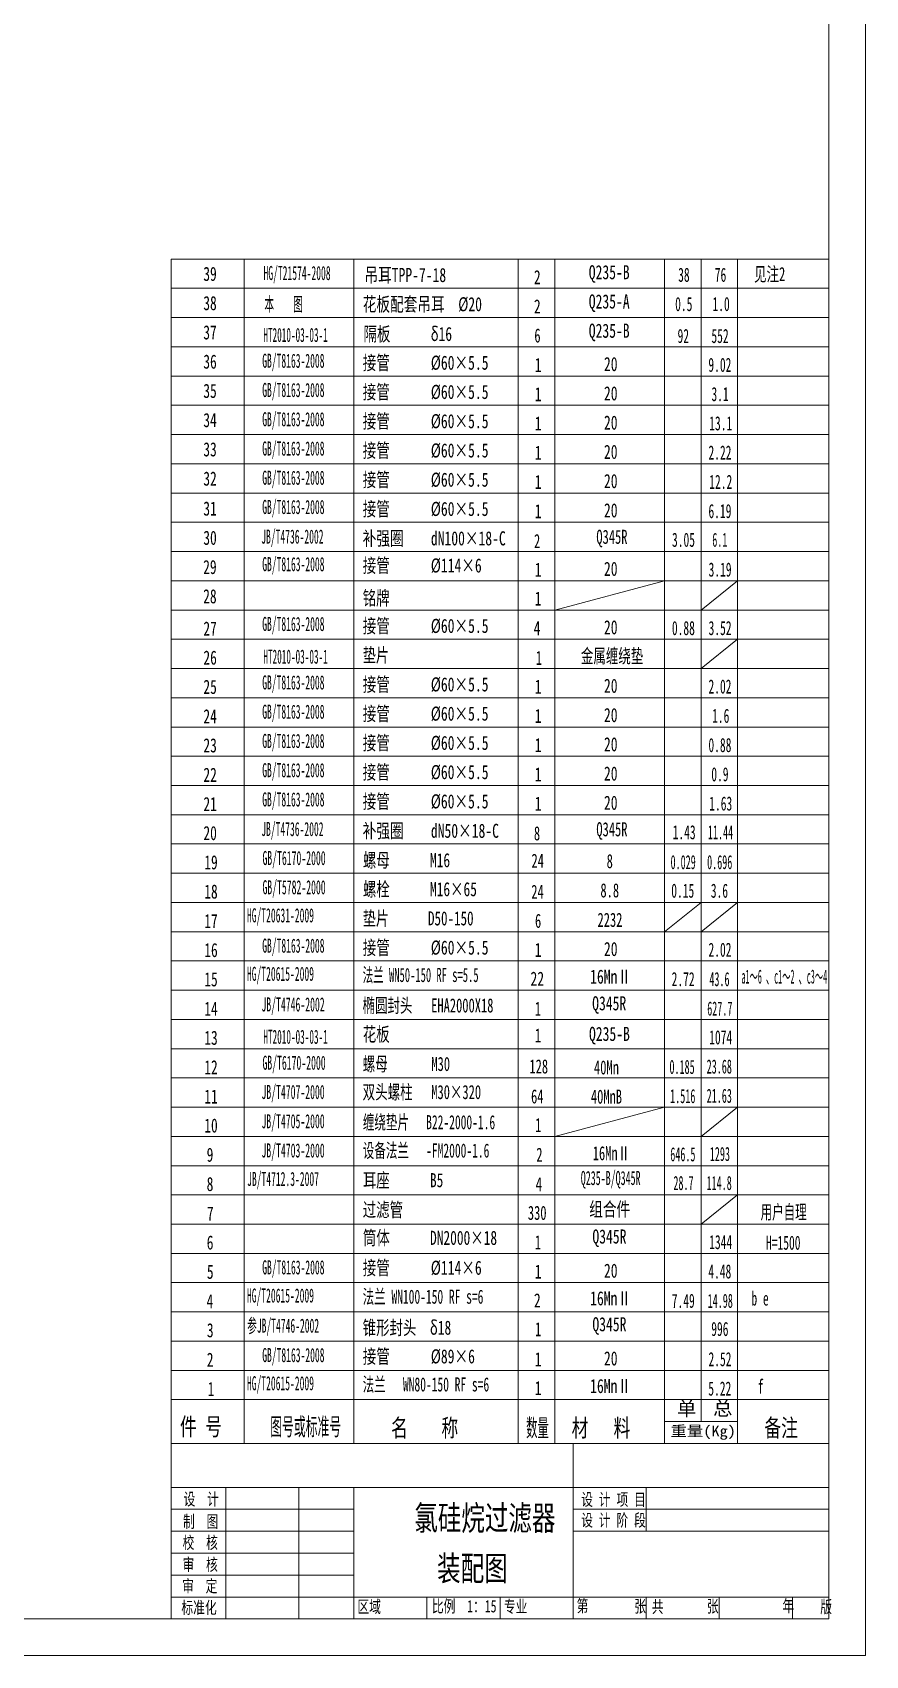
# Model space of a CAD drawing. Header units: millimetres. Extents: x 132745 to 150447, y -25377 to -12762.
# Drawn here: x 138236 to 141655, y -25377 to -18717 of the extents above; entities that cross this region are included whole.
import ezdxf

# ---------------------------------------------------------------- set-up
doc = ezdxf.new("R2010")
doc.units = ezdxf.units.MM
for name, color, linetype, lineweight in [('CAXA_0', 7, 'Continuous', 18), ('cdr_dim', 7, 'Continuous', 18), ('cdr_text', 7, 'Continuous', 18)]:
    doc.layers.add(name, color=color, linetype=linetype, lineweight=lineweight)
doc.layers.add('cdr_dwg1', color=4, linetype='Continuous', lineweight=18, true_color=0x00ffff)
doc.styles.add('HZ', font='simfang.ttf', dxfattribs={"width": 0.7})
doc.styles.add('HZJ', font='simfang.ttf')
doc.styles.get("Standard").update_dxf_attribs({"font": 'simfang.ttf', "width": 0.7})
doc.styles.add('UserTxtStyle1', font='simfang.ttf', dxfattribs={"width": 0.6})
doc.styles.add('UserTxtStyle10', font='simfang.ttf', dxfattribs={"width": 0.55})
doc.styles.add('UserTxtStyle11', font='simfang.ttf', dxfattribs={"width": 0.48})
doc.styles.add('UserTxtStyle12', font='simfang.ttf', dxfattribs={"width": 0.507519})
doc.styles.add('UserTxtStyle13', font='simfang.ttf', dxfattribs={"width": 0.52})
doc.styles.add('UserTxtStyle14', font='simfang.ttf', dxfattribs={"width": 0.68})
doc.styles.add('UserTxtStyle15', font='simfang.ttf', dxfattribs={"width": 0.42})
doc.styles.add('UserTxtStyle2', font='simfang.ttf', dxfattribs={"width": 0.526316})
doc.styles.add('UserTxtStyle3', font='simfang.ttf', dxfattribs={"width": 0.710526})
doc.styles.add('UserTxtStyle4', font='simfang.ttf', dxfattribs={"width": 0.5})
doc.styles.add('UserTxtStyle5', font='simfang.ttf', dxfattribs={"width": 0.65})
doc.styles.add('UserTxtStyle6', font='simfang.ttf', dxfattribs={"width": 0.471468})
doc.styles.add('UserTxtStyle7', font='simfang.ttf', dxfattribs={"width": 0.492204})
doc.styles.add('UserTxtStyle8', font='simfang.ttf', dxfattribs={"width": 1.13447})

msp = doc.modelspace()

# ---------------------------------------------------------------- linework, layer by layer
at = {"layer": 'CAXA_0', "color": 4, "linetype": 'Continuous', "true_color": 0x00ffff}
for p, q in [((141504.725, -19646.782), (138804.725, -19646.782)), ((138804.725, -19646.782), (138804.725, -19766.782)), ((138804.725, -19766.782), (138804.725, -19886.782)), ((138804.719, -19886.782), (138804.719, -20006.782)), ((138804.719, -20006.782), (138804.719, -20126.782)), ((138804.719, -20126.782), (138804.719, -20246.782)), ((138804.719, -20246.782), (138804.719, -20366.782)), ((138804.719, -20366.782), (138804.719, -20486.782)), ((138804.719, -20486.782), (138804.719, -20606.782)), ((138804.719, -20606.782), (138804.719, -20726.782)), ((138804.719, -20726.782), (138804.719, -20846.782)), ((138804.725, -20846.782), (138804.725, -20966.782)), ((138804.725, -20966.782), (138804.725, -21086.782)), ((138804.719, -21086.782), (138804.719, -21206.782)), ((138804.719, -21206.782), (138804.719, -21326.782)), ((138804.719, -21326.782), (138804.719, -21446.782)), ((138804.719, -21446.782), (138804.719, -21566.782)), ((138804.719, -21566.782), (138804.719, -21686.782)), ((138804.719, -21686.782), (138804.719, -21806.782)), ((138804.719, -21806.782), (138804.719, -21926.782)), ((138804.719, -21926.782), (138804.719, -22046.782)), ((138804.719, -22046.782), (138804.719, -22166.782)), ((138804.719, -22166.782), (138804.719, -22286.782)), ((138804.719, -22166.782), (138804.719, -22286.782)), ((138804.719, -22286.782), (138804.719, -22406.782)), ((138804.719, -22406.782), (138804.719, -22526.782)), ((138804.719, -22526.782), (138804.719, -22646.782)), ((138804.719, -22646.782), (138804.719, -22766.782)), ((138804.719, -22766.782), (138804.719, -22886.782)), ((138804.719, -22766.782), (138804.719, -22886.782)), ((138804.719, -22886.782), (138804.719, -23006.782)), ((138804.719, -22886.782), (138804.719, -23006.782)), ((138804.719, -23006.782), (138804.719, -23126.782)), ((138804.719, -23126.782), (138804.719, -23246.782)), ((138804.719, -23246.782), (138804.719, -23366.782)), ((138804.719, -23366.782), (138804.719, -23486.782)), ((138804.719, -23486.782), (138804.719, -23606.782)), ((138804.719, -23606.782), (138804.719, -23726.782)), ((138804.719, -23726.782), (138804.719, -23846.782)), ((138804.719, -23846.782), (138804.719, -23966.782)), ((138804.719, -23966.782), (138804.719, -24086.782)), ((138804.719, -24086.782), (138804.719, -24206.782)), ((138804.719, -24206.782), (138804.719, -24326.782)), ((138804.719, -24326.782), (141504.719, -24326.782)), ((138804.719, -24506.782), (138804.719, -24326.782)), ((139104.719, -24506.782), (139104.719, -24326.782)), ((139554.719, -24506.782), (139554.719, -24326.782)), ((140229.719, -24506.782), (140229.719, -24326.782)), ((140379.719, -24506.782), (140379.719, -24326.782)), ((140829.719, -24506.782), (140829.719, -24326.782)), ((140979.719, -24416.782), (140979.719, -24326.782)), ((141129.719, -24506.782), (141129.719, -24326.782)), ((138804.719, -24506.782), (141504.719, -24506.782)), ((138804.719, -24506.782), (138804.719, -25226.782)), ((140454.719, -25226.782), (140454.719, -24506.782)), ((138804.719, -24686.782), (141504.719, -24686.782)), ((139029.719, -25226.782), (139029.719, -24686.782)), ((139329.719, -25226.782), (139329.719, -24686.782)), ((139554.719, -25226.782), (139554.719, -24686.782)), ((140754.719, -24866.782), (140754.719, -24686.782)), ((140454.719, -24866.782), (141504.719, -24866.782)), ((139554.719, -25136.782), (140454.719, -25136.782)), ((139854.719, -25226.782), (139854.719, -25136.782)), ((140154.719, -25226.782), (140154.719, -25136.782)), ((140454.719, -25136.782), (141504.719, -25136.782)), ((140754.719, -25226.782), (140754.719, -25136.782)), ((141054.719, -25226.782), (141054.719, -25136.782)), ((141354.719, -25226.782), (141354.719, -25136.782))]:
    msp.add_line(p, q, dxfattribs=at)
at = {"layer": 'CAXA_0', "linetype": 'Continuous'}
for p, q in [((139104.725, -19646.782), (139104.725, -19766.782)), ((139554.725, -19646.782), (139554.725, -19766.782)), ((140229.725, -19646.782), (140229.725, -19766.782)), ((140379.725, -19646.782), (140379.725, -19766.782)), ((140829.725, -19646.782), (140829.725, -19766.782)), ((140979.725, -19646.782), (140979.725, -19766.782)), ((141129.725, -19646.782), (141129.725, -19886.782)), ((141504.725, -19766.782), (138804.725, -19766.782)), ((139104.725, -19766.782), (139104.725, -19886.782)), ((139554.725, -19766.782), (139554.725, -19886.782)), ((140229.725, -19766.782), (140229.725, -19886.782)), ((140379.725, -19766.782), (140379.725, -19886.782)), ((140829.725, -19766.782), (140829.725, -19886.782)), ((140979.725, -19766.782), (140979.725, -19886.782)), ((141504.719, -19886.782), (138804.719, -19886.782)), ((139104.719, -19886.782), (139104.719, -20006.782)), ((139554.719, -19886.782), (139554.719, -20006.782)), ((140229.719, -19886.782), (140229.719, -20006.782)), ((140379.719, -19886.782), (140379.719, -20006.782)), ((140829.719, -19886.782), (140829.719, -20006.782)), ((140979.719, -19886.782), (140979.719, -20006.782)), ((141129.719, -19886.782), (141129.719, -20006.782)), ((141504.719, -20006.782), (138804.719, -20006.782)), ((139104.719, -20006.782), (139104.719, -20126.782)), ((139554.719, -20006.782), (139554.719, -20126.782)), ((140229.719, -20006.782), (140229.719, -20126.782)), ((140379.719, -20006.782), (140379.719, -20126.782)), ((140829.719, -20006.782), (140829.719, -20126.782)), ((140979.719, -20006.782), (140979.719, -20126.782)), ((141129.719, -20006.782), (141129.719, -20126.782)), ((141504.719, -20126.782), (138804.719, -20126.782)), ((139104.719, -20126.782), (139104.719, -20246.782)), ((139554.719, -20126.782), (139554.719, -20246.782)), ((140229.719, -20126.782), (140229.719, -20246.782)), ((140379.719, -20126.782), (140379.719, -20246.782)), ((140829.719, -20126.782), (140829.719, -20246.782)), ((140979.719, -20126.782), (140979.719, -20246.782)), ((141129.719, -20126.782), (141129.719, -20246.782)), ((141504.719, -20246.782), (138804.719, -20246.782)), ((139104.719, -20246.782), (139104.719, -20366.782)), ((139554.719, -20246.782), (139554.719, -20366.782)), ((140229.719, -20246.782), (140229.719, -20366.782)), ((140379.719, -20246.782), (140379.719, -20366.782)), ((140829.719, -20246.782), (140829.719, -20366.782)), ((140979.719, -20246.782), (140979.719, -20366.782)), ((141129.719, -20246.782), (141129.719, -20366.782)), ((141504.719, -20366.782), (138804.719, -20366.782)), ((139104.719, -20366.782), (139104.719, -20486.782)), ((139554.719, -20366.782), (139554.719, -20486.782)), ((140229.719, -20366.782), (140229.719, -20486.782)), ((140379.719, -20366.782), (140379.719, -20486.782)), ((140829.719, -20366.782), (140829.719, -20486.782)), ((140979.719, -20366.782), (140979.719, -20486.782)), ((141129.719, -20366.782), (141129.719, -20486.782)), ((141504.719, -20486.782), (138804.719, -20486.782)), ((139104.719, -20486.782), (139104.719, -20606.782)), ((139554.719, -20486.782), (139554.719, -20606.782)), ((140229.719, -20486.782), (140229.719, -20606.782)), ((140379.719, -20486.782), (140379.719, -20606.782)), ((140829.719, -20486.782), (140829.719, -20606.782)), ((140979.719, -20486.782), (140979.719, -20606.782)), ((141129.719, -20486.782), (141129.719, -20606.782)), ((141504.719, -20606.782), (138804.719, -20606.782)), ((139104.719, -20606.782), (139104.719, -20726.782)), ((139554.719, -20606.782), (139554.719, -20726.782)), ((140229.719, -20606.782), (140229.719, -20726.782)), ((140379.719, -20606.782), (140379.719, -20726.782)), ((140829.719, -20606.782), (140829.719, -20726.782)), ((140979.719, -20606.782), (140979.719, -20726.782)), ((141129.719, -20606.782), (141129.719, -20726.782)), ((141504.719, -20726.782), (138804.719, -20726.782)), ((139104.719, -20726.782), (139104.719, -20846.782)), ((139554.719, -20726.782), (139554.719, -20846.782)), ((140229.719, -20726.782), (140229.719, -20846.782)), ((140379.719, -20726.782), (140379.719, -20846.782)), ((140829.719, -20726.782), (140829.719, -20846.782)), ((140979.719, -20726.782), (140979.719, -20846.782)), ((141129.719, -20726.782), (141129.719, -20846.782)), ((141504.725, -20846.782), (138804.725, -20846.782)), ((139104.725, -20846.782), (139104.725, -20966.782)), ((139554.725, -20846.782), (139554.725, -20966.782)), ((140229.725, -20846.782), (140229.725, -20966.782)), ((140379.725, -20846.782), (140379.725, -20966.782)), ((140829.725, -20846.782), (140829.725, -20966.782)), ((140979.725, -20846.782), (140979.725, -20966.782)), ((141129.725, -20846.782), (141129.725, -20966.782)), ((141504.725, -20966.782), (138804.725, -20966.782)), ((139104.725, -20966.782), (139104.725, -21086.782)), ((139554.725, -20966.782), (139554.725, -21086.782)), ((140229.725, -20966.782), (140229.725, -21086.782)), ((140379.725, -20966.782), (140379.725, -21086.782)), ((140829.725, -20966.782), (140829.725, -21086.782)), ((140979.725, -20966.782), (140979.725, -21086.782)), ((141129.725, -20966.782), (141129.725, -21086.782)), ((141504.719, -21086.782), (138804.719, -21086.782)), ((139104.719, -21086.782), (139104.719, -21206.782)), ((139554.719, -21086.782), (139554.719, -21206.782)), ((140229.719, -21086.782), (140229.719, -21206.782)), ((140379.719, -21086.782), (140379.719, -21206.782)), ((140829.719, -21086.782), (140829.719, -21206.782)), ((140979.719, -21086.782), (140979.719, -21206.782)), ((141129.719, -21086.782), (141129.719, -21206.782)), ((141504.719, -21206.782), (138804.719, -21206.782)), ((139104.719, -21206.782), (139104.719, -21326.782)), ((139554.719, -21206.782), (139554.719, -21326.782)), ((140229.719, -21206.782), (140229.719, -21326.782)), ((140379.719, -21206.782), (140379.719, -21326.782)), ((140829.719, -21206.782), (140829.719, -21326.782)), ((140979.719, -21206.782), (140979.719, -21326.782)), ((141129.719, -21206.782), (141129.719, -21326.782)), ((141504.719, -21326.782), (138804.719, -21326.782)), ((139104.719, -21326.782), (139104.719, -21446.782)), ((139554.719, -21326.782), (139554.719, -21446.782)), ((140229.719, -21326.782), (140229.719, -21446.782)), ((140379.719, -21326.782), (140379.719, -21446.782)), ((140829.719, -21326.782), (140829.719, -21446.782)), ((140979.719, -21326.782), (140979.719, -21446.782)), ((141129.719, -21326.782), (141129.719, -21446.782)), ((141504.719, -21446.782), (138804.719, -21446.782)), ((139104.719, -21446.782), (139104.719, -21566.782)), ((139554.719, -21446.782), (139554.719, -21566.782)), ((140229.719, -21446.782), (140229.719, -21566.782)), ((140379.719, -21446.782), (140379.719, -21566.782)), ((140829.719, -21446.782), (140829.719, -21566.782)), ((140979.719, -21446.782), (140979.719, -21566.782)), ((141129.719, -21446.782), (141129.719, -21566.782)), ((141504.719, -21566.782), (138804.719, -21566.782)), ((139104.719, -21566.782), (139104.719, -21686.782)), ((139554.719, -21566.782), (139554.719, -21686.782)), ((140229.719, -21566.782), (140229.719, -21686.782)), ((140379.719, -21566.782), (140379.719, -21686.782)), ((140829.719, -21566.782), (140829.719, -21686.782)), ((140979.719, -21566.782), (140979.719, -21686.782)), ((141129.719, -21566.782), (141129.719, -21686.782)), ((141504.719, -21686.782), (138804.719, -21686.782)), ((139104.719, -21686.782), (139104.719, -21806.782)), ((139554.719, -21686.782), (139554.719, -21806.782)), ((140229.719, -21686.782), (140229.719, -21806.782)), ((140379.719, -21686.782), (140379.719, -21806.782)), ((140829.719, -21686.782), (140829.719, -21806.782)), ((140979.719, -21686.782), (140979.719, -21806.782)), ((141129.719, -21686.782), (141129.719, -21806.782)), ((141504.719, -21806.782), (138804.719, -21806.782)), ((139104.719, -21806.782), (139104.719, -21926.782)), ((139554.719, -21806.782), (139554.719, -21926.782)), ((140229.719, -21806.782), (140229.719, -21926.782)), ((140379.719, -21806.782), (140379.719, -21926.782)), ((140829.719, -21806.782), (140829.719, -21926.782)), ((140979.719, -21806.782), (140979.719, -21926.782)), ((141129.719, -21806.782), (141129.719, -21926.782)), ((141504.719, -21926.782), (138804.719, -21926.782)), ((139104.719, -21926.782), (139104.719, -22046.782)), ((139554.719, -21926.782), (139554.719, -22046.782)), ((140229.719, -21926.782), (140229.719, -22046.782)), ((140379.719, -21926.782), (140379.719, -22046.782)), ((140829.719, -21926.782), (140829.719, -22046.782)), ((140979.719, -21926.782), (140979.719, -22046.782)), ((141129.719, -21926.782), (141129.719, -22046.782)), ((141504.719, -22046.782), (138804.719, -22046.782)), ((139104.719, -22046.782), (139104.719, -22166.782)), ((139554.719, -22046.782), (139554.719, -22166.782)), ((140229.719, -22046.782), (140229.719, -22166.782)), ((140379.719, -22046.782), (140379.719, -22166.782)), ((140829.719, -22046.782), (140829.719, -22166.782)), ((140979.719, -22046.782), (140979.719, -22166.782)), ((141129.719, -22046.782), (141129.719, -22166.782)), ((141504.719, -22166.782), (138804.719, -22166.782)), ((141504.719, -22166.782), (138804.719, -22166.782)), ((139104.719, -22166.782), (139104.719, -22286.782)), ((139104.719, -22166.782), (139104.719, -22286.782)), ((139554.719, -22166.782), (139554.719, -22286.782)), ((139554.719, -22166.782), (139554.719, -22286.782)), ((140229.719, -22166.782), (140229.719, -22286.782)), ((140229.719, -22166.782), (140229.719, -22286.782)), ((140379.719, -22166.782), (140379.719, -22286.782)), ((140379.719, -22166.782), (140379.719, -22286.782)), ((140829.719, -22166.782), (140829.719, -22286.782)), ((140829.719, -22166.782), (140829.719, -22286.782)), ((140979.719, -22166.782), (140979.719, -22286.782)), ((140979.719, -22166.782), (140979.719, -22286.782)), ((141129.719, -22166.782), (141129.719, -22286.782)), ((141129.719, -22166.782), (141129.719, -22286.782)), ((141504.719, -22286.782), (138804.719, -22286.782)), ((139104.719, -22286.782), (139104.719, -22406.782)), ((139554.719, -22286.782), (139554.719, -22406.782)), ((140229.719, -22286.782), (140229.719, -22406.782)), ((140379.719, -22286.782), (140379.719, -22406.782)), ((140829.719, -22286.782), (140829.719, -22406.782)), ((140979.719, -22286.782), (140979.719, -22406.782)), ((141129.719, -22286.782), (141129.719, -22406.782)), ((141504.719, -22406.782), (138804.719, -22406.782)), ((139104.719, -22406.782), (139104.719, -22526.782)), ((139554.719, -22406.782), (139554.719, -22526.782)), ((140229.719, -22406.782), (140229.719, -22526.782)), ((140379.719, -22406.782), (140379.719, -22526.782)), ((140829.719, -22406.782), (140829.719, -22526.782)), ((140979.719, -22406.782), (140979.719, -22526.782)), ((141129.719, -22406.782), (141129.719, -22526.782)), ((141504.719, -22526.782), (138804.719, -22526.782)), ((139104.719, -22526.782), (139104.719, -22646.782)), ((139554.719, -22526.782), (139554.719, -22646.782)), ((140229.719, -22526.782), (140229.719, -22646.782)), ((140379.719, -22526.782), (140379.719, -22646.782)), ((140829.719, -22526.782), (140829.719, -22646.782)), ((140979.719, -22526.782), (140979.719, -22646.782)), ((141129.719, -22526.782), (141129.719, -22646.782)), ((141504.719, -22646.782), (138804.719, -22646.782)), ((139104.719, -22646.782), (139104.719, -22766.782)), ((139554.719, -22646.782), (139554.719, -22766.782)), ((140229.719, -22646.782), (140229.719, -22766.782)), ((140379.719, -22646.782), (140379.719, -22766.782)), ((140829.719, -22646.782), (140829.719, -22766.782)), ((140979.719, -22646.782), (140979.719, -22766.782)), ((141129.719, -22646.782), (141129.719, -22766.782)), ((141504.719, -22766.782), (138804.719, -22766.782)), ((141504.719, -22766.782), (138804.719, -22766.782)), ((139104.719, -22766.782), (139104.719, -22886.782)), ((139104.719, -22766.782), (139104.719, -22886.782)), ((139554.719, -22766.782), (139554.719, -22886.782)), ((139554.719, -22766.782), (139554.719, -22886.782)), ((140229.719, -22766.782), (140229.719, -22886.782)), ((140229.719, -22766.782), (140229.719, -22886.782)), ((140379.719, -22766.782), (140379.719, -22886.782)), ((140379.719, -22766.782), (140379.719, -22886.782)), ((140829.719, -22766.782), (140829.719, -22886.782)), ((140829.719, -22766.782), (140829.719, -22886.782)), ((140979.719, -22766.782), (140979.719, -22886.782)), ((140979.719, -22766.782), (140979.719, -22886.782)), ((141129.719, -22766.782), (141129.719, -22886.782)), ((141129.719, -22766.782), (141129.719, -22886.782)), ((141504.719, -22886.782), (138804.719, -22886.782)), ((139104.719, -22886.782), (139104.719, -23006.782)), ((139104.719, -22886.782), (139104.719, -23006.782)), ((139554.719, -22886.782), (139554.719, -23006.782)), ((139554.719, -22886.782), (139554.719, -23006.782)), ((140229.719, -22886.782), (140229.719, -23006.782)), ((140229.719, -22886.782), (140229.719, -23006.782)), ((140379.719, -22886.782), (140379.719, -23006.782)), ((140379.719, -22886.782), (140379.719, -23006.782)), ((140829.719, -22886.782), (140829.719, -23006.782)), ((140829.719, -22886.782), (140829.719, -23006.782)), ((140979.719, -22886.782), (140979.719, -23006.782)), ((140979.719, -22886.782), (140979.719, -23006.782)), ((141129.719, -22886.782), (141129.719, -23006.782)), ((141129.719, -22886.782), (141129.719, -23006.782)), ((141504.719, -23006.782), (138804.719, -23006.782)), ((139104.719, -23006.782), (139104.719, -23126.782)), ((139554.719, -23006.782), (139554.719, -23126.782)), ((140229.719, -23006.782), (140229.719, -23126.782)), ((140379.719, -23006.782), (140379.719, -23126.782)), ((140829.719, -23006.782), (140829.719, -23126.782)), ((140979.719, -23006.782), (140979.719, -23126.782)), ((141129.719, -23006.782), (141129.719, -23126.782)), ((141504.719, -23126.782), (138804.719, -23126.782)), ((139104.719, -23126.782), (139104.719, -23246.782)), ((139554.719, -23126.782), (139554.719, -23246.782)), ((139554.719, -23126.782), (139554.719, -23246.782)), ((140229.719, -23126.782), (140229.719, -23246.782)), ((140229.719, -23126.782), (140229.719, -23246.782)), ((140379.719, -23126.782), (140379.719, -23246.782)), ((140379.719, -23126.782), (140379.719, -23246.782)), ((140829.719, -23126.782), (140829.719, -23246.782)), ((140829.719, -23126.782), (140829.719, -23246.782)), ((140979.719, -23126.782), (140979.719, -23246.782)), ((140979.719, -23126.782), (140979.719, -23246.782)), ((141129.719, -23126.782), (141129.719, -23246.782)), ((141504.719, -23246.782), (138804.719, -23246.782)), ((139104.719, -23246.782), (139104.719, -23366.782)), ((139554.719, -23246.782), (139554.719, -23366.782)), ((140229.719, -23246.782), (140229.719, -23366.782)), ((140379.719, -23246.782), (140379.719, -23366.782)), ((140829.719, -23246.782), (140829.719, -23366.782)), ((140979.719, -23246.782), (140979.719, -23366.782)), ((141129.719, -23246.782), (141129.719, -23366.782)), ((141504.719, -23366.782), (138804.719, -23366.782)), ((139104.719, -23366.782), (139104.719, -23486.782)), ((139554.719, -23366.782), (139554.719, -23486.782)), ((140229.719, -23366.782), (140229.719, -23486.782)), ((140379.719, -23366.782), (140379.719, -23486.782)), ((140829.719, -23366.782), (140829.719, -23486.782)), ((140979.719, -23366.782), (140979.719, -23486.782)), ((141129.719, -23366.782), (141129.719, -23486.782)), ((141504.719, -23486.782), (138804.719, -23486.782)), ((139104.719, -23486.782), (139104.719, -23606.782)), ((139554.719, -23486.782), (139554.719, -23606.782)), ((140229.719, -23486.782), (140229.719, -23606.782)), ((140379.719, -23486.782), (140379.719, -23606.782)), ((140829.719, -23486.782), (140829.719, -23606.782)), ((140979.719, -23486.782), (140979.719, -23606.782)), ((141129.719, -23486.782), (141129.719, -23606.782)), ((141504.719, -23606.782), (138804.719, -23606.782)), ((139104.719, -23606.782), (139104.719, -23726.782)), ((139554.719, -23606.782), (139554.719, -23726.782)), ((140229.719, -23606.782), (140229.719, -23726.782)), ((140379.719, -23606.782), (140379.719, -23726.782)), ((140829.719, -23606.782), (140829.719, -23726.782)), ((140979.719, -23606.782), (140979.719, -23726.782)), ((141129.719, -23606.782), (141129.719, -23726.782)), ((141504.719, -23726.782), (138804.719, -23726.782)), ((139104.719, -23726.782), (139104.719, -23846.782)), ((139554.719, -23726.782), (139554.719, -23846.782)), ((140229.719, -23726.782), (140229.719, -23846.782)), ((140379.719, -23726.782), (140379.719, -23846.782)), ((140829.719, -23726.782), (140829.719, -23846.782)), ((140979.719, -23726.782), (140979.719, -23846.782)), ((141129.719, -23726.782), (141129.719, -23846.782)), ((141504.719, -23846.782), (138804.719, -23846.782)), ((139104.719, -23846.782), (139104.719, -23966.782)), ((139554.719, -23846.782), (139554.719, -23966.782)), ((140229.719, -23846.782), (140229.719, -23966.782)), ((140379.719, -23846.782), (140379.719, -23966.782)), ((140829.719, -23846.782), (140829.719, -23966.782)), ((140979.719, -23846.782), (140979.719, -23966.782)), ((141129.719, -23846.782), (141129.719, -23966.782)), ((141504.719, -23966.782), (138804.719, -23966.782)), ((139104.719, -23966.782), (139104.719, -24086.782)), ((139554.719, -23966.782), (139554.719, -24086.782)), ((140229.719, -23966.782), (140229.719, -24086.782)), ((140379.719, -23966.782), (140379.719, -24086.782)), ((140829.719, -23966.782), (140829.719, -24086.782)), ((140979.719, -23966.782), (140979.719, -24086.782)), ((141129.719, -23966.782), (141129.719, -24086.782)), ((141504.719, -24086.782), (138804.719, -24086.782)), ((139104.719, -24086.782), (139104.719, -24206.782)), ((139554.719, -24086.782), (139554.719, -24206.782)), ((140229.719, -24086.782), (140229.719, -24206.782)), ((140379.719, -24086.782), (140379.719, -24206.782)), ((140829.719, -24086.782), (140829.719, -24206.782)), ((140979.719, -24086.782), (140979.719, -24206.782)), ((141129.719, -24086.782), (141129.719, -24206.782)), ((141504.719, -24206.782), (138804.719, -24206.782)), ((139104.719, -24206.782), (139104.719, -24326.782)), ((139554.719, -24206.782), (139554.719, -24326.782)), ((140229.719, -24206.782), (140229.719, -24326.782)), ((140379.719, -24206.782), (140379.719, -24326.782)), ((140829.719, -24206.782), (140829.719, -24326.782)), ((140979.719, -24206.782), (140979.719, -24326.782)), ((141129.719, -24206.782), (141129.719, -24326.782)), ((140829.719, -24416.782), (141129.719, -24416.782))]:
    msp.add_line(p, q, dxfattribs=at)
at = {"layer": 'CAXA_0', "color": 7, "linetype": 'Continuous'}
for p, q in [((138804.719, -24776.782), (139554.719, -24776.782)), ((140454.719, -24776.782), (141504.719, -24776.782)), ((138804.719, -24866.782), (139554.719, -24866.782)), ((138804.719, -24956.782), (139554.719, -24956.782)), ((138804.719, -25046.782), (139554.719, -25046.782)), ((138804.719, -25136.782), (139554.719, -25136.782))]:
    msp.add_line(p, q, dxfattribs=at)
at = {"layer": 'cdr_dim', "linetype": 'Continuous'}
for p, q in [((141654.719, -12761.783), (141654.719, -25376.782)), ((140379.725, -21086.782), (140829.725, -20966.782)), ((140979.725, -21086.782), (141129.725, -20966.782)), ((140979.719, -21326.782), (141129.719, -21206.782)), ((140829.719, -22406.782), (140979.719, -22286.782)), ((140979.719, -22406.782), (141129.719, -22286.782)), ((140379.719, -23246.782), (140829.719, -23126.782)), ((140979.719, -23246.782), (141129.719, -23126.782)), ((140979.719, -23606.782), (141129.719, -23486.782)), ((141654.719, -25376.782), (132744.719, -25376.782))]:
    msp.add_line(p, q, dxfattribs=at)
at = {"layer": 'cdr_dwg1', "linetype": 'Continuous'}
for p, q in [((141504.719, -12911.783), (141504.719, -25226.782)), ((141504.719, -25226.782), (133119.719, -25226.782))]:
    msp.add_line(p, q, dxfattribs=at)

# ---------------------------------------------------------------- texts
at = {"layer": 'CAXA_0', "linetype": 'Continuous', "line_spacing_factor": 1.194679}
for s, insert, char_height, width, attachment_point, style in [('HT2010-03-03-1', (139315.703, -19987.725), 57.78471, 415.41478, 8, 'UserTxtStyle11'), ('92', (140906.838, -19992.004), 57.7847, 74.06668, 8, 'UserTxtStyle1'), ('552', (141057.609, -19992.004), 57.7847, 111.14335, 8, 'UserTxtStyle1'), ('HT2010-03-03-1', (139315.703, -21307.725), 57.78471, 415.41478, 8, 'UserTxtStyle11'), ('HT2010-03-03-1', (139315.703, -22867.725), 57.78471, 415.41478, 8, 'UserTxtStyle11'), ('996', (141056.838, -24066.46), 57.7847, 111.14335, 8, 'UserTxtStyle1'), ('单', (140881.291, -24399.038), 57.785, 123.29999, 7, 'HZJ'), ('总', (141029.362, -24396.788), 57.785, 123.29999, 7, 'HZJ'), ('件 号', (138841.282, -24481.415), 72.2309, 269.93543, 7, 'HZ'), ('图号或标准号', (139211.874, -24481.415), 72.2309, 455.70719, 7, 'UserTxtStyle7'), ('名    称', (139707.688, -24486.488), 72.2309, 432.0917, 7, 'HZ'), ('数量', (140262.015, -24486.488), 72.2309, 145.43834, 7, 'UserTxtStyle6'), ('材   料', (140448.594, -24486.488), 72.2309, 378.03961, 7, 'HZ'), ('重量(Kg)', (140854.632, -24491.562), 43.3385, 419.96539, 7, 'UserTxtStyle8'), ('备注', (141239.378, -24486.488), 72.2309, 215.88333, 7, 'HZ'), ('设  计', (138856.216, -24765.868), 50.5616, 226.79126, 7, 'HZ'), ('设 计 项 目', (140487.859, -24767.581), 50.5616, 415.8219, 7, 'HZ'), ('制  图', (138853.936, -24857.66), 50.5616, 226.79126, 7, 'HZ'), ('设 计 阶 段', (140487.859, -24852.474), 50.5616, 415.8219, 7, 'HZ'), ('校  核', (138852.246, -24944.256), 50.5616, 226.79126, 7, 'HZ'), ('审  核', (138851.934, -25034.316), 50.5616, 226.79126, 7, 'HZ'), ('审  定', (138850.244, -25122.547), 50.5616, 226.79126, 7, 'HZ'), ('标准化', (138847.178, -25210.777), 50.5616, 226.71542, 7, 'HZ'), ('区域', (139569.505, -25206.806), 50.5616, 151.11833, 7, 'HZ'), ('比例  1：15', (139875.217, -25205.205), 50.5616, 415.89774, 7, 'HZ'), ('专业', (140170.572, -25206.335), 50.5616, 151.11833, 7, 'HZ'), ('第', (140469.196, -25204.03), 50.562, 75.52125, 7, 'HZ'), ('张', (140705.839, -25205.537), 50.562, 75.52125, 7, 'HZ'), ('共', (140777.767, -25207.044), 50.562, 75.52125, 7, 'HZ'), ('张', (141003.501, -25205.537), 50.562, 75.52125, 7, 'HZ'), ('年', (141313.507, -25203.997), 50.562, 75.52125, 7, 'HZ'), ('版', (141469.002, -25207.781), 50.562, 75.52125, 7, 'HZ')]:
    msp.add_mtext(s, dxfattribs=dict(at, insert=insert, char_height=char_height, width=width, attachment_point=attachment_point, style=style))
at = {"layer": 'cdr_dim', "linetype": 'Continuous', "line_spacing_factor": 1.194679}
for s, insert, char_height, width, attachment_point in [('39', (138964.732, -19737.288), 57.7847, 86.39667, 8), ('38', (138964.732, -19857.288), 57.7847, 86.39667, 8), ('37', (138964.726, -19977.288), 57.7847, 86.39667, 8), ('36', (138964.726, -20097.288), 57.7847, 86.39667, 8), ('35', (138964.726, -20217.288), 57.7847, 86.39667, 8), ('34', (138964.726, -20337.288), 57.7847, 86.39667, 8), ('33', (138964.735, -20457.288), 57.7847, 86.39667, 8), ('32', (138964.729, -20577.288), 57.7847, 86.39667, 8), ('31', (138964.726, -20700.187), 57.7847, 86.39667, 8), ('30', (138964.726, -20820.187), 57.7847, 86.39667, 8), ('29', (138964.286, -20940.187), 57.7847, 86.39667, 8), ('28', (138964.28, -21060.187), 57.7847, 86.39667, 8), ('铭牌', (139591.226, -21072.563), 57.7847, 172.70667, 7), ('27', (138965.129, -21191.782), 57.7847, 86.39667, 8), ('26', (138965.141, -21311.782), 57.7847, 86.39667, 8), ('25', (138965.135, -21431.782), 57.7847, 86.39667, 8), ('24', (138965.147, -21551.782), 57.7847, 86.39667, 8), ('23', (138965.141, -21671.782), 57.7847, 86.39667, 8), ('22', (138965.147, -21791.782), 57.7847, 86.39667, 8), ('21', (138965.141, -21911.782), 57.7847, 86.39667, 8), ('20', (138965.135, -22031.782), 57.7847, 86.39667, 8), ('19', (138968.737, -22151.782), 57.7847, 86.39667, 8), ('18', (138968.737, -22271.782), 57.7847, 86.39667, 8), ('17', (138968.737, -22391.782), 57.7847, 86.39667, 8), ('16', (138968.737, -22511.782), 57.7847, 86.39667, 8), ('15', (138968.737, -22631.782), 57.7847, 86.39667, 8), ('14', (138968.737, -22751.782), 57.7847, 86.39667, 8), ('13', (138968.737, -22871.782), 57.7847, 86.39667, 8), ('花板', (139591.451, -22862.782), 57.7847, 172.70667, 7), ('12', (138968.737, -22991.782), 57.7847, 86.39667, 8), ('11', (138968.737, -23111.782), 57.7847, 86.39667, 8), ('10', (138968.737, -23231.782), 57.7847, 86.39667, 8), ('9', (138964.691, -23351.782), 57.785, 43.155, 8), ('8', (138964.691, -23471.782), 57.785, 43.155, 8), ('7', (138965.815, -23591.782), 57.785, 43.155, 8), ('过滤管', (139591.451, -23583.169), 57.7847, 259.10334, 7), ('筒体      DN2000×18', (139592.125, -23698.046), 57.78471, 864.48678, 7), ('6', (138964.916, -23711.782), 57.785, 43.155, 8), ('5', (138965.59, -23831.782), 57.785, 43.155, 8), ('4', (138964.242, -23951.782), 57.785, 43.155, 8), ('3', (138965.59, -24071.782), 57.785, 43.155, 8), ('锥形封头  δ18', (139591.001, -24067.15), 57.7847, 604.86338, 7), ('2', (138965.141, -24191.782), 57.785, 43.155, 8), ('1', (138968.737, -24311.782), 57.785, 43.155, 8)]:
    msp.add_mtext(s, dxfattribs=dict(at, insert=insert, char_height=char_height, width=width, attachment_point=attachment_point))
for s, insert, char_height, width, attachment_point, style in [('JB/T4736-2002', (139302.702, -20828.379), 57.78471, 401.76511, 8, 'UserTxtStyle4'), ('Q345R', (140613.889, -20829.781), 57.7847, 200.7092, 8, 'UserTxtStyle5'), ('1', (140310.906, -21068.693), 57.785, 40.0725, 8, 'UserTxtStyle5'), ('JB/T4736-2002', (139302.702, -22028.379), 57.78471, 401.76511, 8, 'UserTxtStyle4'), ('Q345R', (140613.889, -22029.781), 57.7847, 200.7092, 8, 'UserTxtStyle5'), ('0.029', (140906.287, -22150.975), 57.7847, 162.58355, 8, 'UserTxtStyle2'), ('0.696', (141056.287, -22150.975), 57.7847, 162.58355, 8, 'UserTxtStyle2'), ('28.7', (140907.626, -23467.521), 57.7847, 130.0495, 8, 'UserTxtStyle2'), ('114.8', (141053.966, -23467.521), 57.7847, 162.58355, 8, 'UserTxtStyle2'), ('330', (140307.34, -23590.076), 57.7847, 120.39085, 8, 'UserTxtStyle5'), ('1', (140310.262, -23710.076), 57.785, 40.0725, 8, 'UserTxtStyle5'), ('14.98', (141058.556, -23951.078), 57.7847, 162.58355, 8, 'UserTxtStyle2'), ('参JB/T4746-2002', (139117.47, -24066.03), 57.78471, 463.50177, 7, 'UserTxtStyle4'), ('1', (140311.359, -24066.46), 57.785, 40.0725, 8, 'UserTxtStyle5'), ('氯硅烷过滤器', (139802.885, -24874.76), 101.1232, 907.01337, 7, 'HZ'), ('装配图', (139896.73, -25081.085), 101.1232, 453.43084, 7, 'HZ')]:
    msp.add_mtext(s, dxfattribs=dict(at, insert=insert, char_height=char_height, width=width, attachment_point=attachment_point, style=style))
at = {"layer": 'cdr_text', "linetype": 'Continuous', "line_spacing_factor": 1.194679}
for s, insert, char_height, width, attachment_point, style in [('HG/T21574-2008', (139321.894, -19746.868), 57.78471, 432.6768, 8, 'UserTxtStyle4'), ('吊耳TPP-7-18', (139598.327, -19747.202), 57.7847, 526.42746, 7, 'UserTxtStyle3'), ('2', (140307.719, -19749.971), 57.785, 43.80395, 8, 'UserTxtStyle3'), ('Q235-B', (140602.81, -19744.088), 57.7847, 263.25707, 8, 'UserTxtStyle3'), ('38', (140909.356, -19741.03), 57.7847, 74.06668, 8, 'UserTxtStyle1'), ('76', (141059.549, -19741.03), 57.7847, 74.06668, 8, 'UserTxtStyle1'), ('见注2', (141261.28, -19743.629), 57.7847, 200.53585, 8, 'UserTxtStyle5'), ('本    图', (139266.775, -19866.868), 57.7847, 247.03339, 8, 'UserTxtStyle4'), ('花板配套吊耳  %%C20', (139591.488, -19867.202), 57.78471, 745.53388, 7, 'UserTxtStyle3'), ('2', (140307.719, -19869.971), 57.785, 43.80395, 8, 'UserTxtStyle3'), ('Q235-A', (140602.81, -19864.088), 57.7847, 263.25707, 8, 'UserTxtStyle3'), ('0.5', (140908.778, -19861.03), 57.7847, 111.14335, 8, 'UserTxtStyle1'), ('1.0', (141062.053, -19861.03), 57.7847, 111.14335, 8, 'UserTxtStyle1'), ('Q235-B', (140602.81, -19984.088), 57.7847, 263.25707, 8, 'UserTxtStyle3'), ('隔板      δ16', (139594.598, -19989.331), 57.78471, 605.03677, 7, 'HZ'), ('6', (140308.411, -19990.072), 57.785, 40.0725, 8, 'UserTxtStyle5'), ('GB/T8163-2008', (139306.667, -20106.868), 57.78471, 401.76512, 8, 'UserTxtStyle4'), ('接管      %%C60×5.5', (139591.032, -20107.202), 57.78471, 789.68453, 7, 'UserTxtStyle3'), ('1', (140311.364, -20109.971), 57.785, 43.80395, 8, 'UserTxtStyle3'), ('20', (140609.164, -20107.495), 57.7847, 87.69457, 8, 'UserTxtStyle3'), ('9.02', (141057.002, -20110.489), 57.7847, 148.22003, 8, 'UserTxtStyle1'), ('GB/T8163-2008', (139306.667, -20226.868), 57.78471, 401.76512, 8, 'UserTxtStyle4'), ('接管      %%C60×5.5', (139591.032, -20227.202), 57.78471, 789.68453, 7, 'UserTxtStyle3'), ('1', (140311.364, -20229.971), 57.785, 43.80395, 8, 'UserTxtStyle3'), ('20', (140609.164, -20227.495), 57.7847, 87.69457, 8, 'UserTxtStyle3'), ('3.1', (141057.773, -20230.489), 57.7847, 111.14335, 8, 'UserTxtStyle1'), ('GB/T8163-2008', (139306.667, -20346.868), 57.78471, 401.76512, 8, 'UserTxtStyle4'), ('接管      %%C60×5.5', (139591.032, -20347.202), 57.78471, 789.68453, 7, 'UserTxtStyle3'), ('1', (140311.364, -20349.971), 57.785, 43.80395, 8, 'UserTxtStyle3'), ('20', (140609.164, -20347.495), 57.7847, 87.69457, 8, 'UserTxtStyle3'), ('13.1', (141060.47, -20350.489), 57.7847, 148.22003, 8, 'UserTxtStyle1'), ('GB/T8163-2008', (139306.667, -20466.868), 57.78471, 401.76512, 8, 'UserTxtStyle4'), ('接管      %%C60×5.5', (139591.032, -20467.202), 57.78471, 789.68453, 7, 'UserTxtStyle3'), ('1', (140311.363, -20469.971), 57.785, 43.80395, 8, 'UserTxtStyle3'), ('20', (140609.164, -20467.495), 57.7847, 87.69457, 8, 'UserTxtStyle3'), ('2.22', (141057.387, -20470.489), 57.7847, 148.22003, 8, 'UserTxtStyle1'), ('GB/T8163-2008', (139306.667, -20586.868), 57.78471, 401.76512, 8, 'UserTxtStyle4'), ('接管      %%C60×5.5', (139591.032, -20587.202), 57.78471, 789.68453, 7, 'UserTxtStyle3'), ('1', (140311.363, -20589.971), 57.785, 43.80395, 8, 'UserTxtStyle3'), ('20', (140609.164, -20587.495), 57.7847, 87.69457, 8, 'UserTxtStyle3'), ('12.2', (141060.47, -20590.489), 57.7847, 148.22003, 8, 'UserTxtStyle1'), ('GB/T8163-2008', (139306.667, -20706.868), 57.78471, 401.76512, 8, 'UserTxtStyle4'), ('接管      %%C60×5.5', (139591.032, -20707.202), 57.78471, 789.68453, 7, 'UserTxtStyle3'), ('1', (140311.363, -20709.971), 57.785, 43.80395, 8, 'UserTxtStyle3'), ('20', (140609.164, -20707.495), 57.7847, 87.69457, 8, 'UserTxtStyle3'), ('6.19', (141057.195, -20710.489), 57.7847, 148.22003, 8, 'UserTxtStyle1'), ('补强圈    dN100×18-C', (139591.26, -20828.379), 57.78471, 921.26972, 7, 'UserTxtStyle3'), ('2', (140306.969, -20832.847), 57.785, 40.0725, 8, 'UserTxtStyle5'), ('3.05', (140907.609, -20828.379), 57.7847, 148.22003, 8, 'UserTxtStyle1'), ('6.1', (141056.747, -20828.379), 57.7847, 97.51546, 8, 'UserTxtStyle2'), ('GB/T8163-2008', (139306.667, -20941.46), 57.78471, 401.76512, 8, 'UserTxtStyle4'), ('接管      %%C114×6', (139591.032, -20939.196), 57.78471, 745.79391, 7, 'UserTxtStyle3'), ('1', (140311.369, -20949.971), 57.785, 43.80395, 8, 'UserTxtStyle3'), ('20', (140609.17, -20947.495), 57.7847, 87.69457, 8, 'UserTxtStyle3'), ('3.19', (141057.779, -20950.489), 57.7847, 148.22003, 8, 'UserTxtStyle1'), ('GB/T8163-2008', (139306.667, -21186.868), 57.78471, 401.76512, 8, 'UserTxtStyle4'), ('接管      %%C60×5.5', (139591.032, -21187.202), 57.78471, 789.68453, 7, 'UserTxtStyle3'), ('4', (140306.801, -21189.971), 57.785, 43.80395, 8, 'UserTxtStyle3'), ('20', (140609.164, -21187.495), 57.7847, 87.69457, 8, 'UserTxtStyle3'), ('0.88', (140907.195, -21190.489), 57.7847, 148.22003, 8, 'UserTxtStyle1'), ('3.52', (141057.773, -21190.489), 57.7847, 148.22003, 8, 'UserTxtStyle1'), ('垫片     ', (139591.598, -21307.277), 57.7847, 377.81805, 7, 'UserTxtStyle14'), ('金属缠绕垫', (140614.718, -21310.994), 57.7847, 401.07171, 8, 'UserTxtStyle5'), ('1', (140314.581, -21311.766), 57.785, 40.0725, 8, 'UserTxtStyle5'), ('GB/T8163-2008', (139306.667, -21426.868), 57.78471, 401.76512, 8, 'UserTxtStyle4'), ('接管      %%C60×5.5', (139591.032, -21427.202), 57.78471, 789.68453, 7, 'UserTxtStyle3'), ('1', (140311.364, -21429.971), 57.785, 43.80395, 8, 'UserTxtStyle3'), ('20', (140609.164, -21427.495), 57.7847, 87.69457, 8, 'UserTxtStyle3'), ('2.02', (141057.387, -21430.489), 57.7847, 148.22003, 8, 'UserTxtStyle1'), ('GB/T8163-2008', (139306.667, -21546.868), 57.78471, 401.76512, 8, 'UserTxtStyle4'), ('接管      %%C60×5.5', (139591.032, -21547.202), 57.78471, 789.68453, 7, 'UserTxtStyle3'), ('1', (140311.364, -21549.971), 57.785, 43.80395, 8, 'UserTxtStyle3'), ('20', (140609.164, -21547.495), 57.7847, 87.69457, 8, 'UserTxtStyle3'), ('1.6', (141060.47, -21550.489), 57.7847, 111.14335, 8, 'UserTxtStyle1'), ('GB/T8163-2008', (139306.667, -21666.868), 57.78471, 401.76512, 8, 'UserTxtStyle4'), ('接管      %%C60×5.5', (139591.032, -21667.202), 57.78471, 789.68453, 7, 'UserTxtStyle3'), ('1', (140311.363, -21669.971), 57.785, 43.80395, 8, 'UserTxtStyle3'), ('20', (140609.164, -21667.495), 57.7847, 87.69457, 8, 'UserTxtStyle3'), ('0.88', (141057.195, -21670.489), 57.7847, 148.22003, 8, 'UserTxtStyle1'), ('GB/T8163-2008', (139306.667, -21786.868), 57.78471, 401.76512, 8, 'UserTxtStyle4'), ('接管      %%C60×5.5', (139591.032, -21787.202), 57.78471, 789.68453, 7, 'UserTxtStyle3'), ('1', (140311.363, -21789.971), 57.785, 43.80395, 8, 'UserTxtStyle3'), ('20', (140609.164, -21787.495), 57.7847, 87.69457, 8, 'UserTxtStyle3'), ('0.9', (141057.195, -21790.489), 57.7847, 111.14335, 8, 'UserTxtStyle1'), ('GB/T8163-2008', (139306.667, -21906.868), 57.78471, 401.76512, 8, 'UserTxtStyle4'), ('接管      %%C60×5.5', (139591.032, -21907.202), 57.78471, 789.68453, 7, 'UserTxtStyle3'), ('1', (140311.363, -21909.971), 57.785, 43.80395, 8, 'UserTxtStyle3'), ('20', (140609.164, -21907.495), 57.7847, 87.69457, 8, 'UserTxtStyle3'), ('1.63', (141060.47, -21910.489), 57.7847, 148.22003, 8, 'UserTxtStyle1'), ('补强圈    dN50×18-C', (139591.26, -22028.379), 57.78471, 877.37909, 7, 'UserTxtStyle3'), ('8', (140306.551, -22032.847), 57.785, 40.0725, 8, 'UserTxtStyle5'), ('1.43', (140910.306, -22028.379), 57.7847, 148.22003, 8, 'UserTxtStyle1'), ('11.44', (141059.62, -22028.379), 57.7847, 162.58355, 8, 'UserTxtStyle2'), ('GB/T6170-2000', (139309.541, -22147.286), 57.78471, 407.79106, 8, 'UserTxtStyle12'), ('螺母      M16', (139591.9, -22148.472), 57.78471, 561.88177, 7, 'HZ'), ('24', (140309.49, -22144.381), 57.7847, 80.23168, 8, 'UserTxtStyle5'), ('8', (140605.088, -22146.791), 57.785, 40.0725, 8, 'UserTxtStyle5'), ('GB/T5782-2000', (139309.541, -22267.286), 57.78471, 407.79106, 8, 'UserTxtStyle12'), ('螺栓      M16×65', (139591.9, -22267.277), 57.78471, 734.7618, 7, 'HZ'), ('24', (140308.652, -22271.766), 57.7847, 80.23168, 8, 'UserTxtStyle5'), ('8.8', (140605.088, -22266.791), 57.7847, 120.39085, 8, 'UserTxtStyle5'), ('0.15', (140904.586, -22268.165), 57.7847, 148.22003, 8, 'UserTxtStyle1'), ('3.6', (141055.164, -22268.165), 57.7847, 111.14335, 8, 'UserTxtStyle1'), ('HG/T20631-2009', (139116.185, -22382.455), 57.78471, 432.6768, 7, 'UserTxtStyle4'), ('垫片      D50-150', (139591.598, -22387.277), 57.78471, 713.88745, 7, 'UserTxtStyle14'), ('6', (140311.033, -22391.766), 57.785, 40.0725, 8, 'UserTxtStyle5'), ('2232', (140605.98, -22387.749), 57.7847, 160.55003, 8, 'UserTxtStyle5'), ('GB/T8163-2008', (139306.667, -22506.868), 57.78471, 401.76512, 8, 'UserTxtStyle4'), ('接管      %%C60×5.5', (139591.032, -22507.202), 57.78471, 789.68453, 7, 'UserTxtStyle3'), ('1', (140311.363, -22509.971), 57.785, 43.80395, 8, 'UserTxtStyle3'), ('20', (140609.164, -22507.495), 57.7847, 87.69457, 8, 'UserTxtStyle3'), ('2.02', (141057.387, -22510.489), 57.7847, 148.22003, 8, 'UserTxtStyle1'), ('HG/T20615-2009', (139116.185, -22622.455), 57.78471, 432.6768, 7, 'UserTxtStyle4'), ('法兰 WN50-150 RF s=5.5', (139590.921, -22619.307), 57.78471, 747.61186, 7, 'UserTxtStyle10'), ('22', (140307.748, -22628.351), 57.7847, 87.69457, 8, 'UserTxtStyle3'), ('16MnⅡ', (140608.471, -22620.742), 57.7847, 263.17039, 8, 'UserTxtStyle3'), ('2.72', (140906.16, -22631.078), 57.7847, 148.22003, 8, 'UserTxtStyle1'), ('43.6', (141055.176, -22631.078), 57.7847, 130.0495, 8, 'UserTxtStyle2'), ('a1～6 、c1～2 、c3～4 ', (141145.674, -22624.05), 57.78471, 571.03281, 7, 'UserTxtStyle15'), ('JB/T4746-2002', (139305.517, -22748.012), 57.78471, 407.79106, 8, 'UserTxtStyle12'), ('椭圆封头   EHA2000X18', (139590.648, -22744.333), 57.78471, 842.90933, 7, 'UserTxtStyle5'), ('1', (140310.426, -22751.782), 57.785, 40.0725, 8, 'UserTxtStyle5'), ('Q345R', (140602.816, -22743.894), 57.7847, 219.36645, 8, 'UserTxtStyle3'), ('627.7', (141056.747, -22751.782), 57.7847, 162.58355, 8, 'UserTxtStyle2'), ('1', (140310.562, -22861.246), 57.785, 40.0725, 8, 'UserTxtStyle5'), ('Q235-B', (140603.68, -22869.433), 57.7847, 263.25707, 8, 'UserTxtStyle3'), ('1074', (141060.306, -22869.937), 57.7847, 148.22003, 8, 'UserTxtStyle1'), ('GB/T6170-2000', (139309.541, -22987.286), 57.78471, 407.79106, 8, 'UserTxtStyle12'), ('螺母       M30', (139591.692, -22984.612), 57.78471, 561.96845, 7, 'UserTxtStyle5'), ('128', (140313.681, -22989.146), 57.7847, 120.39085, 8, 'UserTxtStyle5'), ('40Mn', (140591.539, -22993.269), 57.7847, 160.55003, 8, 'UserTxtStyle5'), ('0.185', (140901.791, -22991.052), 57.7847, 162.58355, 8, 'UserTxtStyle2'), ('23.68', (141054.475, -22989.68), 57.7847, 162.58355, 8, 'UserTxtStyle2'), ('JB/T4707-2000', (139305.517, -23107.258), 57.78471, 407.79106, 8, 'UserTxtStyle12'), ('双头螺柱   M30×320', (139591.065, -23099.985), 57.78471, 762.5043, 7, 'UserTxtStyle5'), ('64', (140307.617, -23112.223), 57.7847, 80.23168, 8, 'UserTxtStyle5'), ('40MnB', (140591.539, -23113.269), 57.7847, 200.70921, 8, 'UserTxtStyle5'), ('1.516', (140904.664, -23111.052), 57.7847, 162.58355, 8, 'UserTxtStyle2'), ('21.63', (141054.475, -23109.68), 57.7847, 162.58355, 8, 'UserTxtStyle2'), ('JB/T4705-2000', (139305.517, -23227.258), 57.78471, 407.79106, 8, 'UserTxtStyle12'), ('缠绕垫片   B22-2000-1.6', (139591.868, -23224.09), 57.78471, 852.33019, 7, 'UserTxtStyle1'), ('1', (140311.481, -23229.146), 57.785, 40.0725, 8, 'UserTxtStyle5'), ('JB/T4703-2000', (139305.517, -23347.258), 57.78471, 407.79106, 8, 'UserTxtStyle12'), ('设备法兰   -FM2000-1.6', (139591.676, -23340.049), 57.78471, 815.25351, 7, 'UserTxtStyle1'), ('2', (140316.451, -23350.693), 57.785, 40.0725, 8, 'UserTxtStyle5'), ('16MnⅡ', (140611.961, -23345.375), 57.7847, 240.78171, 8, 'UserTxtStyle5'), ('646.5', (140905.072, -23349.784), 57.7847, 162.58355, 8, 'UserTxtStyle2'), ('1293', (141057.179, -23348.411), 57.7847, 130.0495, 8, 'UserTxtStyle2'), ('JB/T4712.3-2007', (139116.988, -23464.003), 57.78471, 463.58848, 7, 'UserTxtStyle4'), ('耳座      B5', (139591.676, -23461.38), 57.7847, 518.64009, 7, 'HZ'), ('4', (140314.242, -23471.782), 57.785, 43.155, 8, 'HZ'), ('Q235-B/Q345R', (140608.767, -23460.742), 57.78471, 385.64945, 8, 'UserTxtStyle13'), ('组合件', (140604.821, -23580.742), 57.7847, 262.99704, 8, 'UserTxtStyle3'), ('用户自理', (141318.63, -23592.674), 57.7847, 296.18002, 8, 'UserTxtStyle1'), ('Q345R', (140603.68, -23700.742), 57.7847, 219.36645, 8, 'UserTxtStyle3'), ('1344', (141060.306, -23710.076), 57.7847, 148.22003, 8, 'UserTxtStyle1'), ('H=1500', (141317.089, -23712.674), 57.7847, 222.37338, 8, 'UserTxtStyle1'), ('GB/T8163-2008', (139306.667, -23826.868), 57.78471, 401.76512, 8, 'UserTxtStyle4'), ('接管      %%C114×6', (139591.032, -23820.831), 57.78471, 745.79391, 7, 'UserTxtStyle3'), ('1', (140311.363, -23829.971), 57.785, 43.80395, 8, 'UserTxtStyle3'), ('20', (140609.164, -23827.495), 57.7847, 87.69457, 8, 'UserTxtStyle3'), ('4.48', (141056.617, -23830.489), 57.7847, 148.22003, 8, 'UserTxtStyle1'), ('HG/T20615-2009', (139116.185, -23942.455), 57.78471, 432.6768, 7, 'UserTxtStyle4'), ('法兰 WN100-150 RF s=6', (139591.098, -23939.307), 57.78471, 778.35019, 7, 'UserTxtStyle1'), ('2', (140307.748, -23948.351), 57.785, 43.80395, 8, 'UserTxtStyle3'), ('16MnⅡ', (140608.471, -23940.742), 57.7847, 263.17039, 8, 'UserTxtStyle3'), ('7.49', (140906.738, -23951.078), 57.7847, 148.22003, 8, 'UserTxtStyle1'), ('b e ', (141186.391, -23941.745), 57.7847, 148.22002, 7, 'UserTxtStyle1'), ('Q345R', (140603.68, -24060.742), 57.7847, 219.36645, 8, 'UserTxtStyle3'), ('GB/T8163-2008', (139306.667, -24186.868), 57.78471, 401.76512, 8, 'UserTxtStyle4'), ('接管      %%C89×6', (139591.032, -24184.484), 57.78471, 701.90328, 7, 'UserTxtStyle3'), ('1', (140311.363, -24189.971), 57.785, 43.80395, 8, 'UserTxtStyle3'), ('20', (140609.164, -24187.495), 57.7847, 87.69457, 8, 'UserTxtStyle3'), ('2.52', (141057.387, -24190.489), 57.7847, 148.22003, 8, 'UserTxtStyle1'), ('HG/T20615-2009', (139116.185, -24302.455), 57.78471, 432.6768, 7, 'UserTxtStyle4'), ('法兰   WN80-150 RF s=6', (139591.098, -24299.307), 57.78471, 815.42686, 7, 'UserTxtStyle1'), ('16MnⅡ', (140608.471, -24300.742), 57.7847, 263.17039, 8, 'UserTxtStyle3'), ('f ', (141212.314, -24301.745), 57.7847, 74.06667, 7, 'UserTxtStyle1'), ('1', (140311.398, -24308.351), 57.785, 43.80395, 8, 'UserTxtStyle3'), ('5.22', (141056.545, -24311.078), 57.7847, 148.22003, 8, 'UserTxtStyle1')]:
    msp.add_mtext(s, dxfattribs=dict(at, insert=insert, char_height=char_height, width=width, attachment_point=attachment_point, style=style))

doc.saveas('drawing.dxf')
